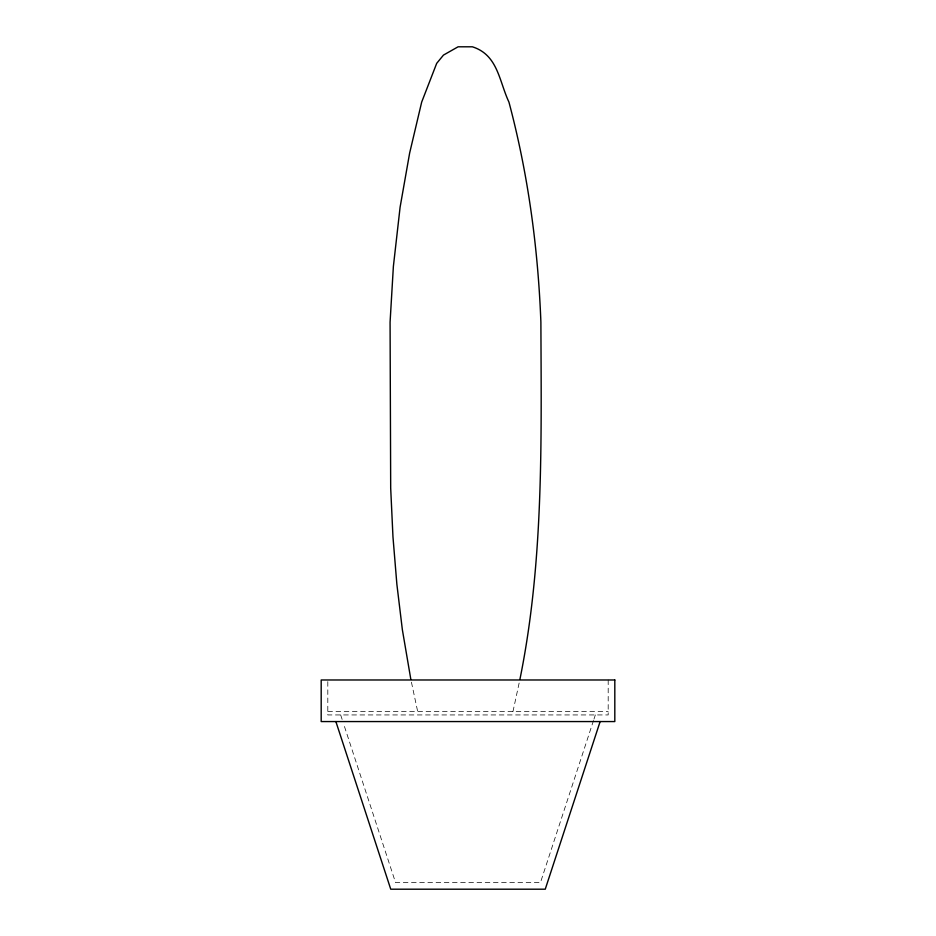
<?xml version="1.0" encoding="UTF-8"?>
<svg xmlns="http://www.w3.org/2000/svg" width="936" height="936" viewBox="0 0 936 936"><rect width="100%" height="100%" fill="white"/><g stroke="black" fill="none" stroke-linecap="round" stroke-linejoin="round"><path stroke-width="0.7" stroke-dasharray="4.68 3.51" d="M512.963 711.629L519.316 682.18M593.518 720.486L540.458 882.578L395.542 882.578L343.395 723.247M593.974 719.094L595.331 714.94M327.811 711.629L608.189 711.629M340.669 714.94L342.939 721.867M411.43 682.18L417.702 711.629M608.189 679.981L608.189 714.94L327.811 714.94L327.811 681.42"/><path stroke-width="1.4" d="M519.913 679.372C543.793 561.916 541.347 441.382 540.891 322.159C538.048 247.923 528.091 173.932 508.938 102.094C498.982 80.824 497.964 54.943 472.376 46.8L458.102 46.8L443.477 55.084L436.691 63.355L421.68 102.094L409.64 153.083L400.105 207.16L393.377 266.444L390.078 322.159L390.686 488.089L392.968 536.901L396.876 584.345L402.363 629.729L410.834 679.372M600.128 721.562L545.255 889.2L390.745 889.2L335.872 721.562M614.812 679.981L321.188 679.981L321.188 721.562L614.812 721.562L614.812 679.981"/></g></svg>
